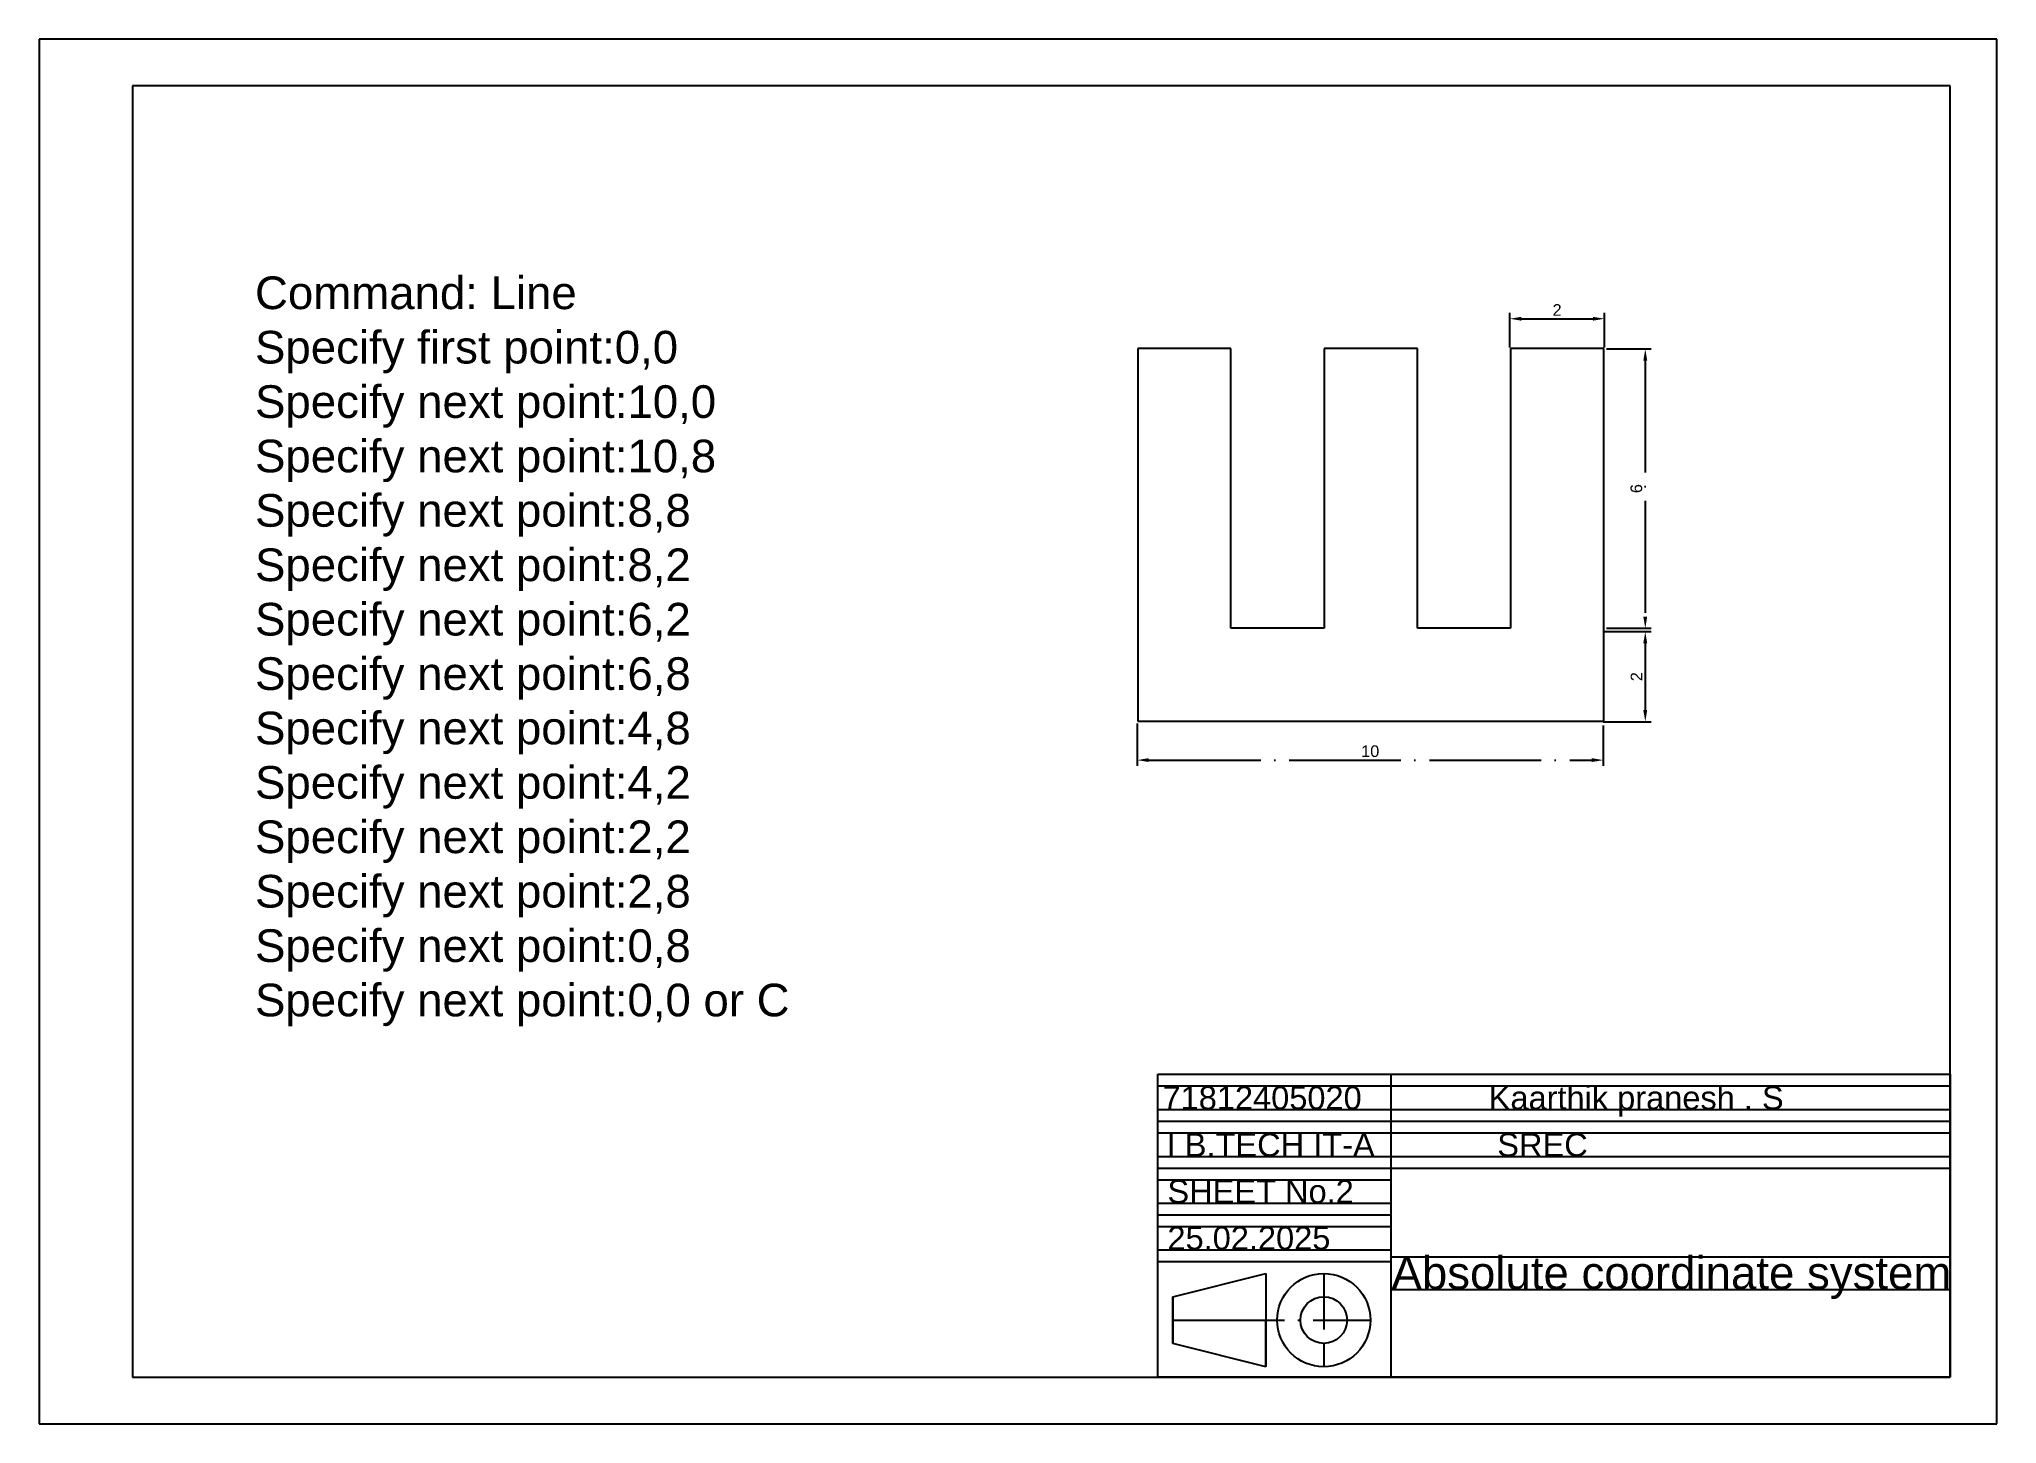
# Model space of a CAD drawing. Header units: millimetres. Extents: x 0 to 420, y 0 to 297.
import ezdxf

# ---------------------------------------------------------------- set-up
doc = ezdxf.new("R2010")
doc.units = ezdxf.units.MM
doc.linetypes.add('ACAD_ISO02W100', pattern=[15, 12, -3])
doc.linetypes.add('ACAD_ISO04W100', pattern=[30, 24, -3, 0, -3])
doc.styles.get("Standard").update_dxf_attribs({"font": 'arial.ttf'})
doc.dimstyles.new('ISO-25', dxfattribs={"dimtxt": 2.5, "dimasz": 2.5, "dimexe": 1.25, "dimexo": 0.625, "dimtad": 1, "dimtxsty": 'Standard', "dimcen": 2.5, "dimadec": 0, "dimazin": 0, "dimtfac": 1, "dimtmove": 0, "dimatfit": 3, "dimfxl": 1, "dimarcsym": 0})

# ---------------------------------------------------------------- blocks, each defined once
blk = doc.blocks.new('*D2')
at = {"color": 0, "linetype": 'ACAD_ISO04W100', "lineweight": -2, "transparency": 16777216}
for p, q in [((235.6, 150.57), (235.6, 141.44)), ((335.6, 150.15), (335.6, 141.44)), ((238.1, 142.69), (333.1, 142.69))]:
    blk.add_line(p, q, dxfattribs=at)
at = {"color": 0, "linetype": 'ACAD_ISO04W100', "lineweight": 100, "transparency": 16777216}
for points in [[(238.1, 143.11), (238.1, 142.28), (235.6, 142.69)], [(333.1, 143.11), (333.1, 142.28), (335.6, 142.69)]]:
    blk.add_solid(points, dxfattribs=at)
at = {"layer": 'Defpoints', "color": 0, "linetype": 'ACAD_ISO04W100', "lineweight": 100, "transparency": 16777216}
for p in [(235.6, 151.19), (335.6, 150.78), (335.6, 142.69)]:
    blk.add_point(p, dxfattribs=at)
at = {"color": 0, "linetype": 'ACAD_ISO04W100', "lineweight": 100, "transparency": 16777216, "insert": (285.6, 144.59), "char_height": 2.5, "attachment_point": 5}
blk.add_mtext('10', dxfattribs=at)
blk = doc.blocks.new('*D4')
at = {"color": 0, "linetype": 'ACAD_ISO04W100', "lineweight": -2, "transparency": 16777216}
for p, q in [((315.53, 231.21), (315.53, 238.61)), ((318.03, 237.36), (333.36, 237.36)), ((335.86, 231.21), (335.86, 238.61))]:
    blk.add_line(p, q, dxfattribs=at)
at = {"color": 0, "linetype": 'ACAD_ISO04W100', "lineweight": 100, "transparency": 16777216}
for points in [[(318.03, 237.77), (318.03, 236.94), (315.53, 237.36)], [(333.36, 237.77), (333.36, 236.94), (335.86, 237.36)]]:
    blk.add_solid(points, dxfattribs=at)
at = {"layer": 'Defpoints', "color": 0, "linetype": 'ACAD_ISO04W100', "lineweight": 100, "transparency": 16777216}
for p in [(335.86, 237.36), (315.53, 230.59), (335.86, 230.59)]:
    blk.add_point(p, dxfattribs=at)
at = {"color": 0, "linetype": 'ACAD_ISO04W100', "lineweight": 100, "transparency": 16777216, "insert": (325.69, 239.24), "char_height": 2.5, "attachment_point": 5}
blk.add_mtext('2', dxfattribs=at)
blk = doc.blocks.new('*D5')
at = {"color": 0, "linetype": 'ACAD_ISO04W100', "lineweight": -2, "transparency": 16777216}
for p, q in [((336.28, 230.89), (345.86, 230.89)), ((344.61, 228.39), (344.61, 173.47)), ((336.29, 170.97), (345.86, 170.97))]:
    blk.add_line(p, q, dxfattribs=at)
at = {"color": 0, "linetype": 'ACAD_ISO04W100', "lineweight": 100, "transparency": 16777216}
for points in [[(344.19, 228.39), (345.02, 228.39), (344.61, 230.89)], [(344.19, 173.47), (345.02, 173.47), (344.61, 170.97)]]:
    blk.add_solid(points, dxfattribs=at)
at = {"layer": 'Defpoints', "color": 0, "linetype": 'ACAD_ISO04W100', "lineweight": 100, "transparency": 16777216}
for p in [(335.66, 230.89), (335.66, 170.97), (344.61, 170.97)]:
    blk.add_point(p, dxfattribs=at)
at = {"color": 0, "linetype": 'ACAD_ISO04W100', "lineweight": 100, "transparency": 16777216, "insert": (342.7, 200.93), "char_height": 2.5, "attachment_point": 5, "rotation": 90}
blk.add_mtext('6', dxfattribs=at)
blk = doc.blocks.new('*D6')
at = {"color": 0, "linetype": 'ACAD_ISO04W100', "lineweight": -2, "transparency": 16777216}
for p, q in [((335.89, 170.27), (345.86, 170.27)), ((344.61, 167.77), (344.61, 153.41)), ((335.54, 150.91), (345.86, 150.91))]:
    blk.add_line(p, q, dxfattribs=at)
at = {"color": 0, "linetype": 'ACAD_ISO04W100', "lineweight": 100, "transparency": 16777216}
for points in [[(344.19, 167.77), (345.02, 167.77), (344.61, 170.27)], [(344.19, 153.41), (345.02, 153.41), (344.61, 150.91)]]:
    blk.add_solid(points, dxfattribs=at)
at = {"layer": 'Defpoints', "color": 0, "linetype": 'ACAD_ISO04W100', "lineweight": 100, "transparency": 16777216}
for p in [(335.26, 170.27), (334.92, 150.91), (344.61, 150.91)]:
    blk.add_point(p, dxfattribs=at)
at = {"color": 0, "linetype": 'ACAD_ISO04W100', "lineweight": 100, "transparency": 16777216, "insert": (342.73, 160.59), "char_height": 2.5, "attachment_point": 5, "rotation": 90}
blk.add_mtext('2', dxfattribs=at)

msp = doc.modelspace()

# ---------------------------------------------------------------- linework, layer by layer
for p, q in [((420.034, 297.328), (0.034, 297.328)), ((0.034, 297.328), (0.034, 0.328)), ((420.034, 0.328), (420.034, 297.328)), ((20.034, 287.328), (20.034, 10.328)), ((410.034, 287.328), (20.034, 287.328)), ((410.034, 10.328), (410.034, 287.328)), ((255.726, 231.013), (235.726, 231.013)), ((235.726, 231.013), (235.726, 151.013)), ((255.726, 171.013), (255.726, 231.013)), ((295.726, 231.013), (275.726, 231.013)), ((275.726, 231.013), (275.726, 171.013)), ((295.726, 171.013), (295.726, 231.013)), ((335.726, 231.013), (315.726, 231.013)), ((315.726, 231.013), (315.726, 171.013)), ((335.726, 151.013), (335.726, 231.013)), ((275.726, 171.013), (255.726, 171.013)), ((315.726, 171.013), (295.726, 171.013)), ((235.726, 151.013), (335.726, 151.013)), ((240.034, 10.328), (240.034, 75.328)), ((240.034, 75.328), (410.034, 75.328)), ((240.034, 75.328), (240.034, 75.328)), ((240.034, 75.328), (290.034, 75.328)), ((240.034, 72.828), (410.034, 72.828)), ((290.034, 75.328), (290.034, 10.328)), ((410.034, 75.328), (410.034, 10.328)), ((240.034, 67.751), (410.034, 67.751)), ((240.034, 65.251), (410.034, 65.251)), ((240.034, 62.751), (410.034, 62.751)), ((240.034, 57.673), (410.034, 57.673)), ((240.034, 55.173), (410.034, 55.173)), ((240.034, 52.673), (290.034, 52.673)), ((240.034, 47.673), (290.034, 47.673)), ((240.034, 45.173), (290.034, 45.173)), ((240.034, 42.673), (290.034, 42.673)), ((240.034, 37.673), (290.034, 37.673)), ((240.034, 35.173), (290.034, 35.173)), ((290.034, 36.173), (410.034, 36.173)), ((243.233, 27.55), (263.233, 32.55)), ((263.233, 32.55), (263.233, 12.55)), ((263.233, 32.55), (263.233, 12.55)), ((243.233, 22.55), (243.233, 27.55)), ((243.233, 27.55), (243.233, 17.55)), ((243.233, 17.55), (243.233, 27.55)), ((290.034, 29.173), (410.034, 29.173)), ((263.233, 12.55), (263.233, 22.55)), ((263.233, 12.55), (243.233, 17.55)), ((20.034, 10.328), (410.034, 10.328)), ((410.034, 10.328), (240.034, 10.328)), ((0.034, 0.328), (420.034, 0.328))]:
    msp.add_line(p, q)
at = {"linetype": 'ACAD_ISO02W100'}
msp.add_line((275.631, 32.579), (275.631, 12.579), dxfattribs=at)
at = {"linetype": 'ACAD_ISO04W100'}
msp.add_line((243.233, 22.55), (285.631, 22.589), dxfattribs=at)
for radius in [10, 5]:
    msp.add_circle((275.631, 22.579), radius)

# ---------------------------------------------------------------- texts
for s, height, p in [('71812405020', 5, (241.043, 67.751)), ('Kaarthik pranesh . S', 5, (311.018, 67.751)), ('I B.TECH IT-A', 5, (241.936, 57.673)), ('SREC', 5, (312.86, 57.673)), ('SHEET No.2', 5, (242.098, 47.673)), ('25.02.2025', 5, (242.098, 37.673)), ('Absolute coordinate system', 7, (290.16, 29.21))]:
    msp.add_text(s, height=height).set_placement(p)
at = {"linetype": 'ACAD_ISO04W100', "lineweight": 100, "insert": (46.346, 246.429), "char_height": 7, "attachment_point": 1}
msp.add_mtext_dynamic_manual_height_columns('Command: Line\\PSpecify first point:0,0\\PSpecify next point:10,0\\PSpecify next point:10,8\\PSpecify next point:8,8\\PSpecify next point:8,2\\PSpecify next point:6,2\\PSpecify next point:6,8\\PSpecify next point:4,8\\PSpecify next point:4,2\\PSpecify next point:2,2\\PSpecify next point:2,8\\PSpecify next point:0,8\\PSpecify next point:0,0 or C', width=121.11377, gutter_width=35, heights=[0], dxfattribs=at)

# ---------------------------------------------------------------- dimensions: what is measured, and where the dimension line sits
at = {"linetype": 'ACAD_ISO04W100', "lineweight": 100}
for base, p1, p2, text, picture, middle in [((335.859, 237.357), (315.53, 230.587), (335.859, 230.587), '2', '*D4', (325.694, 239.237)), ((335.604, 142.693), (235.603, 151.191), (335.604, 150.776), '10', '*D2', (285.603, 144.594))]:
    dim = msp.add_linear_dim(base=base, p1=p1, p2=p2, text=text, dimstyle='ISO-25', dxfattribs=at)
    dim.commit()
    dim.dimension.update_dxf_attribs({"geometry": picture, "text_midpoint": middle})
for base, p1, p2, text, picture, middle in [((344.606, 170.968), (335.656, 230.887), (335.665, 170.968), '6', '*D5', (342.705, 200.927)), ((344.606, 150.907), (335.264, 170.265), (334.918, 150.907), '2', '*D6', (342.726, 160.586))]:
    dim = msp.add_linear_dim(base=base, p1=p1, p2=p2, angle=90, text=text, dimstyle='ISO-25', dxfattribs=at)
    dim.commit()
    dim.dimension.update_dxf_attribs({"geometry": picture, "text_midpoint": middle})

doc.saveas('drawing.dxf')
